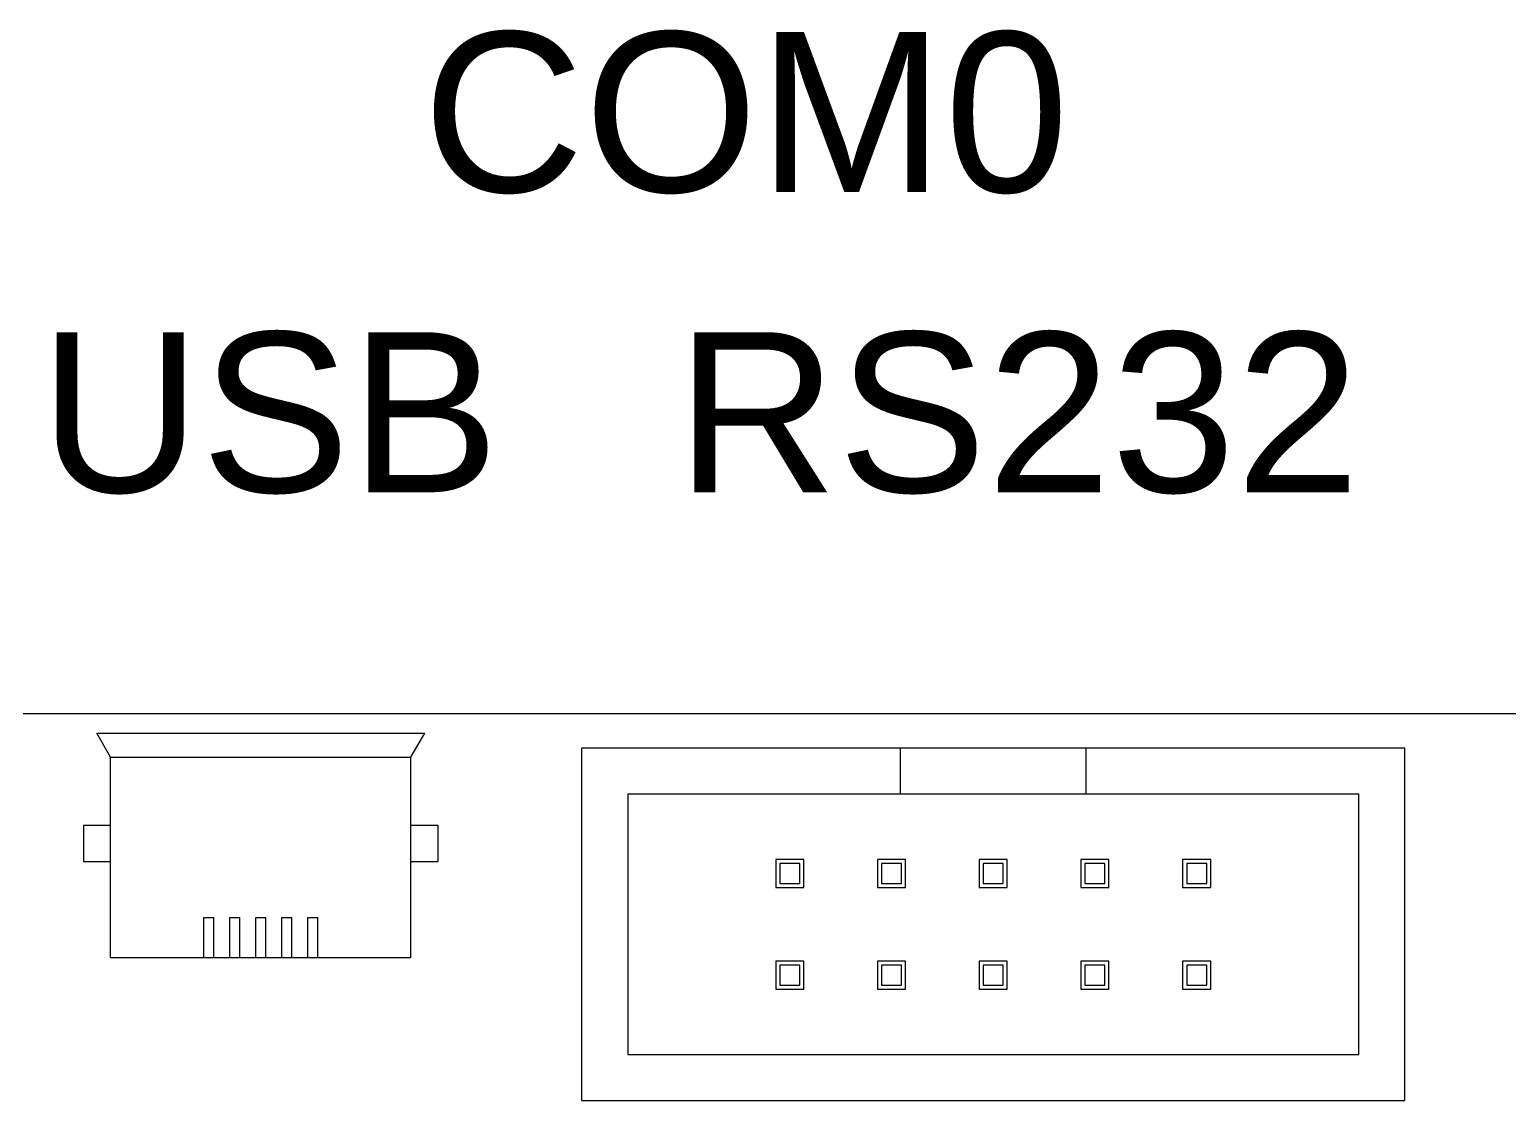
# Model space of a CAD drawing. Header units: millimetres. Extents: x -305 to 613, y 14 to 241.
# Drawn here: x -201.15 to -164.2, y 197.68 to 224.44 of the extents above; entities that cross this region are included whole.
import ezdxf

# ---------------------------------------------------------------- set-up
doc = ezdxf.new("R2010")
doc.units = ezdxf.units.MM
doc.header["$MEASUREMENT"] = 0
doc.layers.add('BOARD', color=4, linetype='Continuous', lineweight=30)
doc.layers.add('TOP_SILK', color=6, linetype='Continuous')
doc.styles.get("Standard").update_dxf_attribs({"font": 'DroidSansMono.ttf'})

# ---------------------------------------------------------------- blocks, each defined once
blk = doc.blocks.new('PCB-OUTLINE')
at = {"linetype": 'Continuous'}
blk.add_line((80, -32), (80, -72), dxfattribs=at)
blk = doc.blocks.new('USB-MICRO-TOP')
at = {"linetype": 'Continuous'}
for p, q in [((-3.75, 5.6), (3.75, 5.6)), ((-3.75, 5.6), (-3.75, 0.6)), ((-1.425, 5.6), (-1.425, 4.6)), ((-1.175, 5.6), (-1.175, 4.6)), ((-0.775, 5.6), (-0.775, 4.6)), ((-0.525, 5.6), (-0.525, 4.6)), ((-0.125, 5.6), (-0.125, 4.6)), ((0.125, 5.6), (0.125, 4.6)), ((0.525, 5.6), (0.525, 4.6)), ((0.775, 5.6), (0.775, 4.6)), ((1.175, 5.6), (1.175, 4.6)), ((1.425, 5.6), (1.425, 4.6)), ((3.75, 5.6), (3.75, 0.6)), ((-1.425, 4.6), (-1.175, 4.6)), ((-0.775, 4.6), (-0.525, 4.6)), ((-0.125, 4.6), (0.125, 4.6)), ((0.525, 4.6), (0.775, 4.6)), ((1.175, 4.6), (1.425, 4.6)), ((-4.425, 2.3), (-4.425, 3.2)), ((-4.425, 3.2), (-3.75, 3.2)), ((3.75, 3.2), (4.425, 3.2)), ((4.425, 2.3), (4.425, 3.2)), ((-4.425, 2.3), (-3.75, 2.3)), ((3.75, 2.3), (4.425, 2.3)), ((-3.75, 0.6), (-4.096, 0)), ((-3.75, 0.6), (3.75, 0.6)), ((3.75, 0.6), (4.096, 0)), ((-4.096, 0), (4.096, 0))]:
    blk.add_line(p, q, dxfattribs=at)
blk = doc.blocks.new('BOX-HEADER-2x5-FRONT')
at = {"linetype": 'Continuous'}
for p, q in [((7.96, 7.65), (7.96, 8.8)), ((12.6, 7.65), (12.6, 8.8)), ((5.55, 6.02), (4.85, 6.02)), ((4.85, 6.02), (4.85, 5.32)), ((5.45, 5.92), (4.95, 5.92)), ((4.95, 5.92), (4.95, 5.42)), ((5.45, 5.42), (5.45, 5.92)), ((5.55, 5.32), (5.55, 6.02)), ((8.09, 6.02), (7.39, 6.02)), ((7.39, 6.02), (7.39, 5.32)), ((7.99, 5.92), (7.49, 5.92)), ((7.49, 5.92), (7.49, 5.42)), ((7.99, 5.42), (7.99, 5.92)), ((8.09, 5.32), (8.09, 6.02)), ((10.63, 6.02), (9.93, 6.02)), ((9.93, 6.02), (9.93, 5.32)), ((10.53, 5.92), (10.03, 5.92)), ((10.03, 5.92), (10.03, 5.42)), ((10.53, 5.42), (10.53, 5.92)), ((10.63, 5.32), (10.63, 6.02)), ((13.17, 6.02), (12.47, 6.02)), ((12.47, 6.02), (12.47, 5.32)), ((13.07, 5.92), (12.57, 5.92)), ((12.57, 5.92), (12.57, 5.42)), ((13.07, 5.42), (13.07, 5.92)), ((13.17, 5.32), (13.17, 6.02)), ((15.71, 6.02), (15.01, 6.02)), ((15.01, 6.02), (15.01, 5.32)), ((15.61, 5.92), (15.11, 5.92)), ((15.11, 5.92), (15.11, 5.42)), ((15.61, 5.42), (15.61, 5.92)), ((15.71, 5.32), (15.71, 6.02)), ((4.85, 5.32), (5.55, 5.32)), ((4.95, 5.42), (5.45, 5.42)), ((7.39, 5.32), (8.09, 5.32)), ((7.49, 5.42), (7.99, 5.42)), ((9.93, 5.32), (10.63, 5.32)), ((10.03, 5.42), (10.53, 5.42)), ((12.47, 5.32), (13.17, 5.32)), ((12.57, 5.42), (13.07, 5.42)), ((15.01, 5.32), (15.71, 5.32)), ((15.11, 5.42), (15.61, 5.42)), ((5.55, 3.48), (4.85, 3.48)), ((4.85, 3.48), (4.85, 2.78)), ((5.45, 3.38), (4.95, 3.38)), ((4.95, 3.38), (4.95, 2.88)), ((5.45, 2.88), (5.45, 3.38)), ((5.55, 2.78), (5.55, 3.48)), ((8.09, 3.48), (7.39, 3.48)), ((7.39, 3.48), (7.39, 2.78)), ((7.99, 3.38), (7.49, 3.38)), ((7.49, 3.38), (7.49, 2.88)), ((7.99, 2.88), (7.99, 3.38)), ((8.09, 2.78), (8.09, 3.48)), ((10.63, 3.48), (9.93, 3.48)), ((9.93, 3.48), (9.93, 2.78)), ((10.53, 3.38), (10.03, 3.38)), ((10.03, 3.38), (10.03, 2.88)), ((10.53, 2.88), (10.53, 3.38)), ((10.63, 2.78), (10.63, 3.48)), ((13.17, 3.48), (12.47, 3.48)), ((12.47, 3.48), (12.47, 2.78)), ((13.07, 3.38), (12.57, 3.38)), ((12.57, 3.38), (12.57, 2.88)), ((13.07, 2.88), (13.07, 3.38)), ((13.17, 2.78), (13.17, 3.48)), ((15.71, 3.48), (15.01, 3.48)), ((15.01, 3.48), (15.01, 2.78)), ((15.61, 3.38), (15.11, 3.38)), ((15.11, 3.38), (15.11, 2.88)), ((15.61, 2.88), (15.61, 3.38)), ((15.71, 2.78), (15.71, 3.48)), ((4.85, 2.78), (5.55, 2.78)), ((4.95, 2.88), (5.45, 2.88)), ((7.39, 2.78), (8.09, 2.78)), ((7.49, 2.88), (7.99, 2.88)), ((9.93, 2.78), (10.63, 2.78)), ((10.03, 2.88), (10.53, 2.88)), ((12.47, 2.78), (13.17, 2.78)), ((12.57, 2.88), (13.07, 2.88)), ((15.01, 2.78), (15.71, 2.78)), ((15.11, 2.88), (15.61, 2.88))]:
    blk.add_line(p, q, dxfattribs=at)
for points in [[(20.56, 0), (20.56, 8.8), (0, 8.8), (0, 0)], [(19.41, 1.15), (19.41, 7.65), (1.15, 7.65), (1.15, 1.15)]]:
    blk.add_lwpolyline(points, close=True, dxfattribs=at)

msp = doc.modelspace()

# ---------------------------------------------------------------- block references
at = {"linetype": 'Continuous', "xscale": -1, "rotation": 180}
msp.add_blockref('USB-MICRO-TOP', (-195.38, 206.856), dxfattribs=at)
at = {"linetype": 'Continuous'}
msp.add_blockref('BOX-HEADER-2x5-FRONT', (-187.366, 197.683), dxfattribs=at)
at = {"layer": 'BOARD', "linetype": 'Continuous', "rotation": 89.99999999999999}
msp.add_blockref('PCB-OUTLINE', (-235.268, 127.348), dxfattribs=at)

# ---------------------------------------------------------------- texts
at = {"layer": 'TOP_SILK', "linetype": 'Continuous', "char_height": 0.2, "width": 10.75674, "attachment_point": 5}
for s, insert in [('{\\fArial|b0|i0|c0|p0;\\H20x;COM0}', (-183.268, 222.348)), ('{\\fArial|b0|i0|c0|p0;\\H20x;USB}', (-195.166, 214.848)), ('{\\fArial|b0|i0|c0|p0;\\H20x;RS232}', (-176.468, 214.848))]:
    msp.add_mtext(s, dxfattribs=dict(at, insert=insert))

doc.saveas('drawing.dxf')
